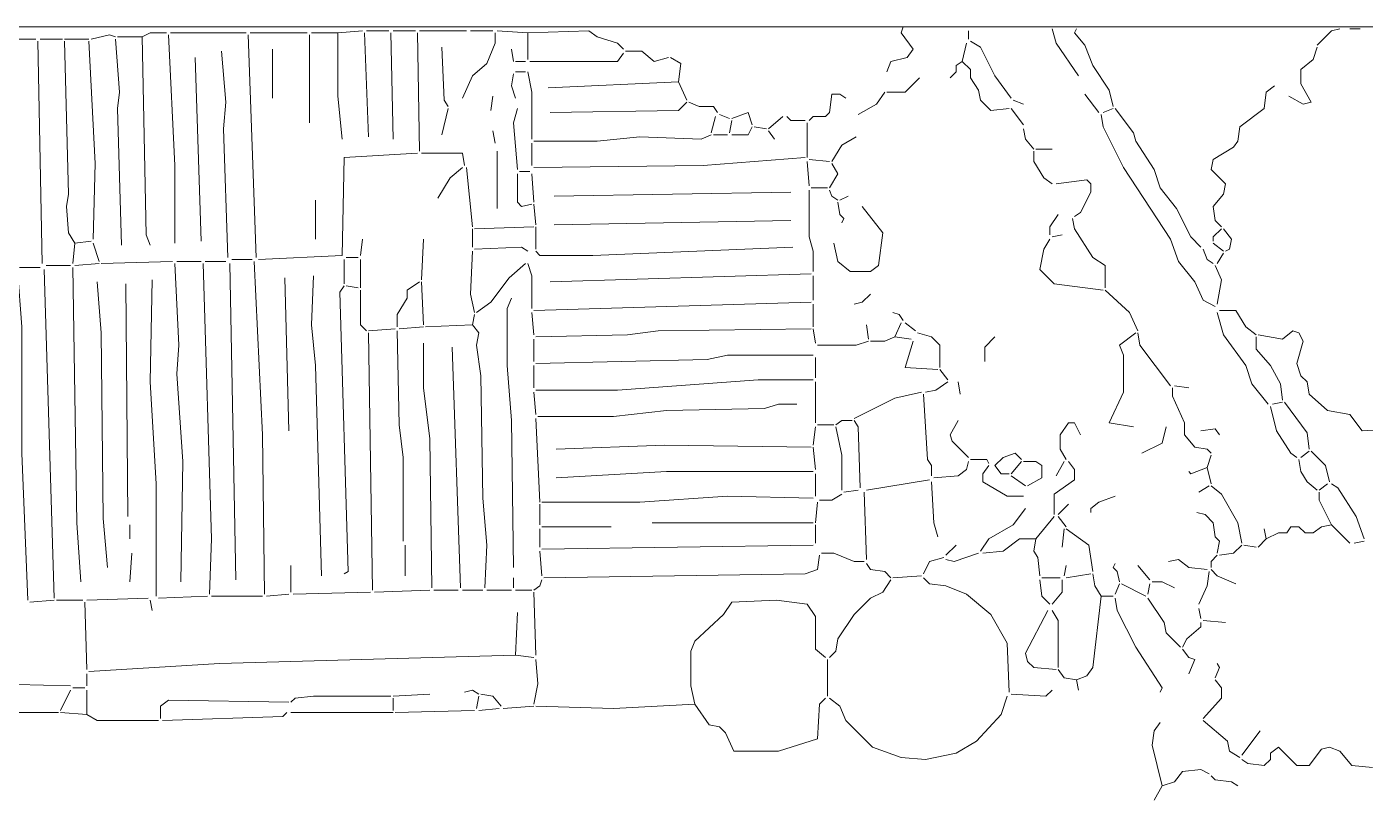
# Model space of a CAD drawing. Header units: millimetres. Extents: x 0 to 150953, y 0 to 85148.
# Drawn here: x 58618 to 78384, y 73714 to 85148 of the extents above; entities that cross this region are included whole.
import ezdxf

# ---------------------------------------------------------------- set-up
doc = ezdxf.new("R2010")
doc.units = ezdxf.units.MM
doc.layers.add('ANNOTATION', color=3, linetype='CONTINUOUS', lineweight=0, plot=False)
doc.layers.add('LINEWORK', color=7, linetype='CONTINUOUS', lineweight=0, plot=False)

msp = doc.modelspace()

# ---------------------------------------------------------------- linework, layer by layer
at = {"layer": 'ANNOTATION'}
msp.add_lwpolyline([(0, 0), (150952.665, 0), (150952.665, 85148.15), (0, 85148.15)], close=True, dxfattribs=at)
at = {"layer": 'LINEWORK'}
for points in [[(59929.112, 84997.497), (59838.721, 85027.631), (59567.549, 84967.368)], [(59959.24, 84997.497), (60320.804, 84997.497)], [(60682.367, 85057.759), (60441.328, 85057.759), (60320.804, 84997.497)], [(60320.804, 84997.497), (60381.066, 82074.862), (60441.328, 81924.209)], [(60712.501, 85027.631), (60802.892, 83099.29), (60802.892, 81954.343)], [(60742.629, 85057.759), (61857.448, 85057.759)], [(61887.581, 85027.631), (62008.101, 81743.427)], [(61917.71, 85057.759), (62761.356, 85057.759)], [(62791.49, 85027.631), (62791.49, 83732.025)], [(62821.618, 85057.759), (63213.31, 85057.759)], [(63574.873, 85087.888), (63213.31, 85057.759)], [(63213.31, 85057.759), (63213.31, 84123.723), (63273.572, 83490.987)], [(63605.007, 85057.759), (63665.264, 83521.115)], [(63635.135, 85087.888), (63966.57, 85087.888)], [(63996.699, 85057.759), (64026.827, 83490.987)], [(64026.827, 85087.888), (64358.262, 85087.888)], [(64388.39, 85057.759), (64418.524, 83310.205)], [(64418.524, 85087.888), (65111.517, 85087.888)], [(65533.343, 85057.759), (65533.343, 84907.106), (65412.823, 84605.805), (65201.908, 84425.023), (65051.26, 84093.589)], [(65171.779, 85087.888), (65503.214, 85087.888)], [(65563.471, 85087.888), (66015.425, 85057.759)], [(66015.425, 85057.759), (66919.333, 85087.888), (67039.858, 84997.497), (67341.159, 84907.106), (67431.55, 84816.715)], [(66015.425, 85057.759), (66015.425, 84666.067)], [(71559.399, 85148.15), (71529.265, 85057.759), (71710.047, 84816.715), (71619.656, 84696.196), (71378.617, 84635.934), (71318.355, 84485.286)], [(72523.564, 85087.888), (72523.564, 84967.368)], [(73758.907, 85118.022), (73819.169, 84907.106), (74150.599, 84425.023)], [(74120.47, 85118.022), (74090.342, 85057.759), (74240.99, 84876.978), (74361.514, 84575.677), (74602.553, 84214.113), (74662.815, 83973.069)], [(78007.275, 85118.022), (77886.756, 85087.888), (77675.841, 84876.978)], [(78157.929, 85118.022), (78308.576, 85118.022)], [(58392.468, 84967.368), (58754.031, 84967.368)], [(58784.16, 84937.24), (58844.422, 81653.037)], [(58814.294, 84967.368), (59145.723, 84967.368)], [(59175.857, 84967.368), (59537.42, 84967.368)], [(59175.857, 84937.24), (59236.114, 82677.469), (59205.985, 82496.688), (59236.114, 82104.991), (59326.505, 81954.343)], [(59537.42, 84937.24), (59627.811, 83129.424), (59597.677, 82014.6)], [(59929.112, 84967.368), (59989.374, 84183.979), (59959.24, 83942.941), (60019.503, 81924.209)], [(62249.145, 84816.715), (62249.145, 84093.589)], [(64749.954, 84846.849), (64780.088, 84063.46), (64840.345, 83973.069)], [(65774.387, 84816.715), (65804.515, 84635.934)], [(72493.436, 84907.106), (72433.173, 84635.934)], [(72553.698, 84937.24), (72704.346, 84846.849), (72915.261, 84425.023), (73156.3, 84093.589)], [(77675.841, 84846.849), (77615.584, 84666.067), (77434.802, 84515.414), (77434.802, 84304.504), (77585.45, 84033.332), (77464.931, 84003.198), (77254.02, 84123.723)], [(61104.193, 84696.196), (61194.583, 81984.471)], [(61495.884, 84786.587), (61556.147, 84033.332), (61526.018, 83641.635), (61586.275, 81743.427)], [(65834.643, 84635.934), (65985.297, 84635.934)], [(67431.55, 84756.458), (67341.159, 84635.934), (66045.559, 84635.934)], [(67461.678, 84786.587), (67702.722, 84786.587), (67883.504, 84635.934), (68094.414, 84696.196)], [(68124.548, 84696.196), (68275.196, 84605.805), (68245.067, 84334.633)], [(72433.173, 84635.934), (72342.782, 84575.677), (72342.782, 84485.286), (72252.392, 84394.895)], [(72433.173, 84635.934), (72553.698, 84515.414), (72553.698, 84394.895), (72674.217, 84214.113), (72704.346, 84063.46), (72854.999, 83912.807), (73126.171, 83942.941)], [(65804.515, 84455.152), (65774.387, 84274.37), (65834.643, 84093.589)], [(65834.643, 84485.286), (65985.297, 84485.286)], [(66015.425, 84485.286), (66075.688, 84183.979), (66075.688, 83490.987)], [(68245.067, 84334.633), (66316.732, 84244.242)], [(68245.067, 84334.633), (68365.586, 84063.46)], [(71800.437, 84394.895), (71589.527, 84183.979), (71318.355, 84183.979)], [(77043.105, 84274.37), (76922.586, 84183.979), (76892.457, 83942.941), (76530.894, 83671.768), (76500.76, 83460.853), (76440.503, 83370.462), (76139.197, 83189.68), (76109.068, 83039.033), (76319.978, 82828.117), (76289.85, 82677.469), (76139.197, 82496.688), (76169.331, 82285.772), (76259.721, 82195.381)], [(65503.214, 84123.723), (65473.08, 83912.807)], [(68365.586, 84033.332), (68245.067, 83912.807), (66346.86, 83882.679)], [(68395.72, 84033.332), (68546.368, 83973.069), (68757.284, 83973.069), (68817.54, 83882.679)], [(70715.748, 84093.589), (70625.357, 84153.851), (70504.838, 84153.851), (70474.709, 83882.679), (70414.447, 83822.416), (70233.665, 83822.416), (70173.403, 83762.159)], [(71288.226, 84183.979), (71167.702, 84003.198), (70896.529, 83852.55)], [(73186.434, 84063.46), (73337.081, 84003.198)], [(74240.99, 84153.851), (74451.905, 83882.679)], [(64840.345, 83942.941), (64749.954, 83551.244)], [(65864.777, 83942.941), (65804.515, 83732.025), (65864.777, 83039.033)], [(68787.412, 83822.416), (68727.15, 83581.378)], [(68847.674, 83852.55), (68998.322, 83792.288)], [(69028.456, 83792.288), (69269.495, 83882.679), (69329.757, 83701.897)], [(69781.711, 83822.416), (69570.801, 83641.635)], [(69841.973, 83822.416), (69902.23, 83762.159), (70113.146, 83762.159)], [(73156.3, 83942.941), (73337.081, 83701.897)], [(74482.034, 83852.55), (74512.162, 83671.768), (74813.468, 83069.161), (75506.461, 82014.6), (75626.986, 81683.17), (75868.024, 81381.864), (75988.549, 81110.692), (76169.331, 81020.301)], [(74662.815, 83942.941), (74512.162, 83882.679)], [(74692.944, 83942.941), (74964.116, 83581.378), (74994.25, 83460.853), (75265.422, 83039.033), (75355.813, 82767.86), (75596.852, 82466.554), (75807.767, 82044.734), (75958.415, 81894.081)], [(65503.214, 83611.506), (65533.343, 83430.724)], [(69028.456, 83762.159), (68998.322, 83581.378)], [(69329.757, 83671.768), (69269.495, 83551.244), (69028.456, 83551.244)], [(69359.885, 83671.768), (69540.667, 83641.635)], [(69570.801, 83611.506), (69661.192, 83490.987)], [(70143.274, 83732.025), (70143.274, 83219.814)], [(73337.081, 83641.635), (73367.215, 83490.987), (73487.735, 83340.334)], [(66075.688, 83430.724), (66075.688, 83099.29)], [(68727.15, 83551.244), (68576.502, 83490.987), (67672.594, 83521.115), (67039.858, 83460.853), (66105.816, 83460.853)], [(68757.284, 83551.244), (68968.194, 83551.244)], [(70866.401, 83521.115), (70655.491, 83400.596), (70504.838, 83159.552)], [(64388.39, 83280.071), (63303.701, 83219.814), (63273.572, 81773.561)], [(64448.653, 83280.071), (65051.26, 83280.071), (65081.389, 83099.29)], [(65563.471, 83310.205), (65563.471, 82466.554)], [(70113.146, 83219.814), (68606.63, 83099.29), (66105.816, 83069.161)], [(73487.735, 83310.205), (73487.735, 83159.552), (73638.388, 82918.508), (73758.907, 82828.117)], [(73517.863, 83340.334), (73758.907, 83340.334)], [(65051.26, 83069.161), (64870.478, 82918.508), (64689.697, 82617.207)], [(65111.517, 83069.161), (65201.908, 82195.381)], [(70143.274, 83159.552), (70173.403, 82797.989)], [(70173.403, 83189.68), (70474.709, 83159.552)], [(70504.838, 83129.424), (70595.228, 82978.77), (70474.709, 82767.86)], [(65864.777, 82978.77), (65864.777, 82556.945), (65925.034, 82496.688), (66075.688, 82526.816)], [(65894.906, 83008.899), (66045.559, 83008.899)], [(66075.688, 82978.77), (66105.816, 82556.945)], [(73819.169, 82828.117), (74271.123, 82888.38), (74331.38, 82828.117), (74331.38, 82707.598), (74180.733, 82406.297), (74090.342, 82346.035)], [(69902.23, 82707.598), (66407.122, 82647.336)], [(70173.403, 82737.726), (70173.403, 82044.734), (70233.665, 81833.818), (70233.665, 81532.517)], [(70203.537, 82767.86), (70444.575, 82767.86)], [(70474.709, 82737.726), (70504.838, 82647.336), (70595.228, 82587.079)], [(70745.882, 82647.336), (70625.357, 82587.079)], [(62881.88, 82587.079), (62881.88, 82014.6)], [(66105.816, 82526.816), (66135.95, 82225.515)], [(70956.792, 82496.688), (71258.093, 82104.991), (71197.836, 81622.908), (71077.311, 81532.517), (70776.01, 81532.517), (70595.228, 81683.17), (70534.966, 81954.343)], [(70595.228, 82556.945), (70625.357, 82376.163), (70685.619, 82315.906), (70655.491, 82255.644)], [(69902.23, 82285.772), (66407.122, 82225.515)], [(73849.298, 82376.163), (73728.779, 82195.381), (73728.779, 82074.862)], [(74060.208, 82315.906), (74090.342, 82165.253), (74361.514, 81743.427), (74542.296, 81622.908), (74542.296, 81291.473)], [(65201.908, 82165.253), (65201.908, 81894.081)], [(66105.816, 82195.381), (65232.042, 82165.253)], [(66135.95, 82195.381), (66135.95, 81863.952)], [(73909.56, 82074.862), (73758.907, 82044.734)], [(76259.721, 82165.253), (76139.197, 82044.734), (76139.197, 81984.471)], [(76289.85, 82165.253), (76410.369, 82014.6), (76380.241, 81863.952), (76319.978, 81833.818)], [(59326.505, 81954.343), (59296.376, 81653.037)], [(59567.549, 81984.471), (59326.505, 81954.343)], [(59597.677, 81954.343), (59688.068, 81683.17)], [(63574.873, 82014.6), (63544.745, 81773.561)], [(64478.781, 82014.6), (64448.653, 81411.998)], [(65201.908, 81833.818), (65171.779, 81201.082), (65232.042, 80929.91)], [(65232.042, 81863.952), (65925.034, 81894.081), (66015.425, 81833.818)], [(69932.364, 81894.081), (66979.596, 81773.561), (66196.207, 81773.561), (66135.95, 81833.818)], [(73728.779, 82014.6), (73638.388, 81863.952), (73578.125, 81562.646), (73789.035, 81351.736), (74512.162, 81261.345)], [(75988.549, 81863.952), (76048.806, 81713.299), (76139.197, 81653.037)], [(76139.197, 81954.343), (76289.85, 81833.818)], [(59688.068, 81653.037), (59326.505, 81622.908)], [(60772.758, 81683.17), (59718.202, 81653.037)], [(60802.892, 81653.037), (60863.149, 80447.827), (60833.02, 80026.002), (60923.411, 78730.402), (60893.282, 76952.714)], [(60833.02, 81683.17), (61194.583, 81683.17)], [(61224.712, 81653.037), (61345.237, 77585.45), (61315.103, 76771.932)], [(61254.846, 81683.17), (61556.147, 81683.17)], [(61616.409, 81653.037), (61706.8, 76982.848)], [(61646.537, 81713.299), (61947.838, 81713.299)], [(61977.972, 81683.17), (62098.492, 79122.094), (62128.62, 76771.932)], [(63273.572, 81773.561), (62038.229, 81713.299)], [(63303.701, 81713.299), (63303.701, 81351.736)], [(63333.835, 81743.427), (63514.616, 81743.427)], [(63544.745, 81713.299), (63544.745, 81291.473)], [(65985.297, 81653.037), (65744.253, 81442.126), (65473.08, 81080.563), (65262.17, 80929.91)], [(66015.425, 81653.037), (66075.688, 81472.255), (66075.688, 80990.172)], [(76289.85, 81803.69), (76199.459, 81653.037)], [(58482.859, 81562.646), (58543.121, 80719), (58543.121, 78850.921), (58633.512, 76681.542)], [(58512.987, 81592.78), (58814.294, 81592.78)], [(58874.551, 81562.646), (59025.204, 76711.676)], [(58904.685, 81622.908), (59266.248, 81622.908)], [(59296.376, 81592.78), (59356.639, 77826.494), (59416.895, 76952.714)], [(62429.926, 81442.126), (62490.183, 79182.356)], [(62851.747, 81472.255), (62821.618, 80749.128), (62881.88, 80146.527), (62972.271, 77043.105)], [(70203.537, 81502.389), (66346.86, 81381.864)], [(70233.665, 81472.255), (70233.665, 81110.692)], [(76169.331, 81622.908), (76259.721, 81411.998), (76199.459, 81050.435)], [(59657.939, 81381.864), (59718.202, 80628.609), (59748.33, 77886.756), (59808.593, 77163.63)], [(60079.765, 81351.736), (60109.894, 77916.885)], [(60471.457, 81411.998), (60441.328, 79905.483), (60531.719, 78398.967), (60531.719, 76741.804)], [(63303.701, 81321.607), (63243.444, 81231.216), (63363.963, 77103.367), (63303.701, 77073.239)], [(63333.835, 81321.607), (63514.616, 81291.473)], [(63544.745, 81261.345), (63544.745, 80749.128), (63635.135, 80658.738)], [(64418.524, 81381.864), (64237.743, 81261.345), (64237.743, 81140.826), (64087.09, 80899.782), (64087.09, 80719)], [(64448.653, 81381.864), (64478.781, 80749.128)], [(74542.296, 81261.345), (74903.859, 80929.91), (75024.378, 80658.738)], [(65774.387, 81140.826), (65714.124, 80990.172), (65714.124, 80146.527), (65774.387, 79333.009), (65804.515, 77163.63)], [(70203.537, 81080.563), (66105.816, 80960.044)], [(70233.665, 81050.435), (70233.665, 80719)], [(71077.311, 81201.082), (70956.792, 81080.563), (70836.272, 81050.435)], [(65232.042, 80899.782), (65201.908, 80749.128)], [(66075.688, 80929.91), (66105.816, 80598.481)], [(71408.746, 80929.91), (71499.137, 80899.782), (71559.399, 80809.391)], [(76199.459, 80929.91), (76289.85, 80598.481), (76621.285, 80146.527), (76711.676, 79875.354), (76952.714, 79574.048)], [(76229.587, 80960.044), (76470.632, 80960.044), (76621.285, 80719), (76771.932, 80598.481)], [(64056.961, 80688.871), (63665.264, 80658.738)], [(64087.09, 80658.738), (64117.218, 79272.747), (64177.48, 78790.664), (64177.48, 77555.321)], [(64478.781, 80719), (64117.218, 80688.871)], [(65201.908, 80749.128), (64508.915, 80719)], [(65201.908, 80749.128), (65292.299, 80628.609), (65262.17, 80447.827), (65322.433, 79995.873), (65352.561, 78188.057), (65412.823, 77495.059), (65382.689, 76862.323)], [(70203.537, 80688.871), (67943.766, 80658.738), (67491.812, 80598.481), (66135.95, 80568.347)], [(70233.665, 80688.871), (70263.794, 80477.956)], [(71017.054, 80749.128), (71047.182, 80538.218)], [(71529.265, 80779.262), (71438.874, 80568.347)], [(71589.527, 80779.262), (71740.181, 80658.738)], [(76802.066, 80598.481), (77163.63, 80538.218), (77314.277, 80658.738), (77404.668, 80628.609), (77464.931, 80508.09), (77374.54, 80176.655), (77434.802, 79995.873), (77525.193, 79905.483), (77555.321, 79724.701), (77826.494, 79483.657), (78157.929, 79423.4), (78338.71, 79182.356), (78820.793, 79212.484), (79091.965, 79031.703), (79363.138, 79122.094)], [(63665.264, 80628.609), (63725.526, 76832.195)], [(64478.781, 80477.956), (64478.781, 79815.092), (64569.172, 79061.837), (64599.306, 76862.323)], [(66105.816, 80538.218), (66105.816, 80206.783)], [(71047.182, 80508.09), (70866.401, 80447.827), (70293.927, 80447.827)], [(71438.874, 80568.347), (71288.226, 80508.09), (71077.311, 80508.09)], [(71438.874, 80568.347), (71679.918, 80538.218)], [(71710.047, 80508.09), (71589.527, 80116.393), (72071.61, 80086.264)], [(71770.309, 80628.609), (71981.219, 80568.347), (72101.744, 80447.827), (72101.744, 80116.393)], [(72915.261, 80568.347), (72764.608, 80417.699), (72764.608, 80206.783)], [(74994.25, 80628.609), (74753.206, 80447.827), (74813.468, 80297.174), (74813.468, 79754.829), (74602.553, 79302.875)], [(75024.378, 80628.609), (75054.507, 80447.827), (75506.461, 79845.22)], [(76771.932, 80568.347), (76771.932, 80387.565), (76982.848, 80146.527), (77133.496, 79875.354), (77163.63, 79634.31)], [(64900.607, 80417.699), (65021.126, 76862.323)], [(70233.665, 80297.174), (68968.194, 80297.174), (68666.893, 80236.917), (66135.95, 80176.655)], [(70263.794, 80267.046), (70263.794, 79965.745)], [(66105.816, 80146.527), (66105.816, 79815.092)], [(72101.744, 80086.264), (72222.263, 79935.611)], [(70233.665, 79935.611), (69420.148, 79935.611), (67341.159, 79784.963), (66135.95, 79784.963)], [(70263.794, 79905.483), (70263.794, 79302.875)], [(72222.263, 79905.483), (72041.481, 79784.963), (71890.828, 79754.829)], [(72372.916, 79905.483), (72403.045, 79724.701)], [(66105.816, 79754.829), (66135.95, 79423.4)], [(71830.571, 79754.829), (71438.874, 79664.439), (70836.272, 79363.138)], [(71860.7, 79724.701), (71920.962, 78760.53), (71981.219, 78670.14), (71981.219, 78519.492)], [(75536.595, 79815.092), (75536.595, 79694.573), (75717.377, 79302.875), (75717.377, 79122.094), (75868.024, 78941.312), (76048.806, 78911.184), (76109.068, 78850.921)], [(75566.723, 79845.22), (75777.633, 79815.092)], [(69992.621, 79574.048), (69721.449, 79574.048), (69510.539, 79513.791), (68064.285, 79483.657), (67280.897, 79393.266), (66166.078, 79393.266)], [(76982.848, 79543.919), (77073.239, 79182.356), (77284.149, 78850.921), (77374.54, 78790.664)], [(77163.63, 79604.182), (77012.976, 79574.048)], [(77193.758, 79604.182), (77525.193, 79152.228), (77555.321, 78911.184)], [(66135.95, 79363.138), (66196.207, 78127.795)], [(70293.927, 79272.747), (70534.966, 79272.747)], [(70806.138, 79333.009), (70655.491, 79333.009), (70565.1, 79272.747)], [(70836.272, 79333.009), (70896.529, 79242.618), (70926.663, 78338.71)], [(72372.916, 79333.009), (72252.392, 79122.094), (72282.525, 79031.703), (72523.564, 78790.664)], [(73999.951, 79302.875), (73879.426, 79122.094), (73879.426, 78911.184), (73969.817, 78760.53)], [(73999.951, 79302.875), (74090.342, 79302.875), (74180.733, 79122.094)], [(74602.553, 79302.875), (74964.116, 79242.618)], [(70263.794, 79242.618), (70233.665, 78971.446)], [(70565.1, 79242.618), (70655.491, 78820.793), (70655.491, 78308.576)], [(75446.204, 79242.618), (75385.942, 79001.574), (75084.641, 78850.921)], [(75958.415, 79182.356), (76169.331, 79212.484), (76229.587, 79122.094)], [(70203.537, 78941.312), (68034.157, 78971.446), (66437.251, 78911.184)], [(70233.665, 78941.312), (70263.794, 78609.883)], [(77555.321, 78881.055), (77434.802, 78790.664)], [(77585.45, 78881.055), (77796.365, 78670.14), (77856.622, 78429.101)], [(72523.564, 78730.402), (72493.436, 78609.883), (72372.916, 78519.492), (72011.353, 78489.358)], [(72553.698, 78760.53), (72794.736, 78760.53), (72824.87, 78700.274)], [(72824.87, 78670.14), (72734.48, 78549.62), (72734.48, 78429.101), (73096.043, 78218.185), (73337.081, 78218.185)], [(73306.953, 78760.53), (73216.562, 78850.921), (73035.78, 78790.664), (72915.261, 78670.14)], [(72915.261, 78670.14), (73005.652, 78549.62), (73126.171, 78549.62)], [(73306.953, 78730.402), (73156.3, 78549.62)], [(73337.081, 78730.402), (73517.863, 78730.402), (73608.254, 78670.14), (73608.254, 78489.358), (73397.344, 78368.839)], [(73999.951, 78730.402), (74090.342, 78609.883), (74090.342, 78459.229), (73789.035, 78248.319)], [(73939.689, 78730.402), (73819.169, 78519.492)], [(76109.068, 78820.793), (76048.806, 78640.011)], [(77404.668, 78760.53), (77434.802, 78579.749), (77525.193, 78429.101), (77675.841, 78308.576)], [(70233.665, 78579.749), (68064.285, 78579.749), (66437.251, 78489.358)], [(70263.794, 78549.62), (70263.794, 78218.185)], [(73156.3, 78519.492), (73367.215, 78368.839)], [(76048.806, 78640.011), (75807.767, 78549.62), (75777.633, 78579.749)], [(76048.806, 78640.011), (76109.068, 78398.967)], [(70896.529, 78308.576), (70685.619, 78278.448)], [(70986.92, 78278.448), (71017.054, 77284.149)], [(71951.091, 78459.229), (71017.054, 78308.576)], [(71981.219, 78429.101), (72011.353, 77826.494), (72071.61, 77615.584)], [(76078.94, 78368.839), (75928.287, 78278.448)], [(76109.068, 78368.839), (76259.721, 78248.319), (76500.76, 77826.494), (76561.022, 77525.193)], [(77826.494, 78398.967), (77705.975, 78308.576)], [(77705.975, 78278.448), (77705.975, 78157.929), (77886.756, 77796.365)], [(77886.756, 78398.967), (77977.147, 78338.71), (78248.319, 77916.885), (78368.839, 77585.45)], [(66196.207, 78097.666), (66196.207, 77796.365)], [(70233.665, 78188.057), (68968.194, 78218.185), (67672.594, 78127.795), (66226.341, 78127.795)], [(70293.927, 78127.795), (70263.794, 77826.494)], [(70655.491, 78248.319), (70504.838, 78157.929), (70324.056, 78157.929)], [(73789.035, 78248.319), (73789.035, 77947.013)], [(73999.951, 78097.666), (73849.298, 77947.013)], [(74692.944, 78218.185), (74451.905, 78127.795), (74331.38, 78037.404), (74331.38, 77977.147)], [(73367.215, 78037.404), (73186.434, 77796.365), (72824.87, 77585.45), (72704.346, 77404.668)], [(73789.035, 77916.885), (73517.863, 77585.45)], [(73849.298, 77916.885), (73969.817, 77766.231)], [(75898.158, 77977.147), (76018.677, 77947.013), (76139.197, 77826.494), (76169.331, 77615.584), (76229.587, 77555.321), (76199.459, 77374.54)], [(60140.022, 77796.365), (60140.022, 77585.45)], [(66196.207, 77736.103), (66196.207, 77464.931)], [(66226.341, 77766.231), (67250.768, 77766.231)], [(67853.375, 77826.494), (70233.665, 77826.494)], [(70263.794, 77796.365), (70263.794, 77525.193)], [(73939.689, 77736.103), (73909.56, 77464.931)], [(73969.817, 77736.103), (74301.252, 77495.059), (74361.514, 77103.367)], [(76892.457, 77736.103), (76922.586, 77585.45)], [(77886.756, 77796.365), (77736.103, 77766.231), (77615.584, 77675.841), (77495.059, 77675.841), (77404.668, 77766.231), (77284.149, 77766.231), (77223.886, 77675.841), (77103.367, 77675.841), (76922.586, 77585.45)], [(77886.756, 77796.365), (78157.929, 77525.193)], [(64207.609, 77495.059), (64207.609, 77043.105)], [(70233.665, 77495.059), (66226.341, 77434.802)], [(72342.782, 77495.059), (72192.135, 77344.411)], [(73517.863, 77585.45), (73276.824, 77585.45), (73035.78, 77404.668), (72734.48, 77374.54)], [(73517.863, 77585.45), (73487.735, 77404.668), (73547.997, 77314.277), (73578.125, 77043.105)], [(76561.022, 77495.059), (76440.503, 77374.54), (76229.587, 77344.411)], [(76591.151, 77495.059), (76771.932, 77464.931)], [(76922.586, 77585.45), (76802.066, 77464.931)], [(78368.839, 77555.321), (78218.185, 77525.193)], [(60170.156, 77374.54), (60140.022, 76952.714)], [(66196.207, 77404.668), (66226.341, 77043.105)], [(70324.056, 77344.411), (70293.927, 77133.496), (70113.146, 77073.239), (66256.469, 77012.976)], [(70354.184, 77374.54), (70534.966, 77374.54), (70836.272, 77254.02), (70986.92, 77254.02)], [(72162.001, 77314.277), (71951.091, 77254.02), (71860.7, 77073.239)], [(72674.217, 77374.54), (72312.654, 77254.02), (72192.135, 77284.149)], [(75476.333, 77254.02), (75626.986, 77284.149), (75777.633, 77163.63), (76048.806, 77133.496)], [(76199.459, 77344.411), (76109.068, 77254.02), (76109.068, 77163.63)], [(62520.317, 77193.758), (62520.317, 76802.066)], [(71017.054, 77223.886), (71077.311, 77133.496), (71288.226, 77103.367), (71378.617, 77012.976)], [(73969.817, 77193.758), (73939.689, 77043.105)], [(74692.944, 77223.886), (74662.815, 77163.63), (74723.078, 77103.367), (74753.206, 76952.714)], [(75024.378, 77193.758), (75205.16, 76982.848)], [(76078.94, 77103.367), (76048.806, 76892.457), (75928.287, 76621.285)], [(76109.068, 77133.496), (76199.459, 77043.105), (76470.632, 76922.586)], [(65804.515, 77012.976), (65804.515, 76862.323)], [(66226.341, 76982.848), (66196.207, 76892.457), (66105.816, 76832.195)], [(71378.617, 76982.848), (71258.093, 76802.066), (71077.311, 76711.676), (70836.272, 76470.632), (70595.228, 76109.068), (70565.1, 75928.287), (70474.709, 75837.896)], [(71830.571, 77043.105), (71408.746, 77012.976)], [(71860.7, 77012.976), (71951.091, 76922.586), (72192.135, 76892.457), (72493.436, 76771.932), (72854.999, 76470.632), (73096.043, 76048.806), (73126.171, 75325.679)], [(73578.125, 76982.848), (73608.254, 76741.804), (73728.779, 76621.285)], [(73608.254, 77012.976), (73879.426, 77012.976)], [(73909.56, 76982.848), (73909.56, 76802.066), (73758.907, 76621.285)], [(74331.38, 77073.239), (73969.817, 77012.976)], [(74361.514, 77073.239), (74391.643, 76892.457), (74482.034, 76741.804)], [(74753.206, 76922.586), (74692.944, 76771.932)], [(74783.334, 76922.586), (75144.898, 76741.804)], [(75205.16, 76922.586), (75175.032, 76771.932)], [(75235.289, 76952.714), (75385.942, 76952.714), (75566.723, 76862.323)], [(60411.194, 76711.676), (59507.286, 76681.542)], [(61284.974, 76741.804), (60561.848, 76711.676)], [(61345.237, 76741.804), (62098.492, 76741.804)], [(62490.183, 76771.932), (62158.754, 76741.804)], [(63695.398, 76802.066), (62550.446, 76771.932)], [(64569.172, 76832.195), (63755.655, 76802.066)], [(64629.434, 76832.195), (64990.998, 76832.195)], [(65051.26, 76832.195), (65352.561, 76832.195)], [(65412.823, 76832.195), (65774.387, 76832.195)], [(65834.643, 76832.195), (66075.688, 76832.195)], [(66105.816, 76802.066), (66135.95, 75868.024)], [(74482.034, 76741.804), (74361.514, 75687.243), (74271.123, 75566.723), (74120.47, 75506.461)], [(74482.034, 76741.804), (74662.815, 76741.804)], [(74692.944, 76711.676), (74723.078, 76530.894), (74994.25, 75988.549), (75385.942, 75385.942), (75355.813, 75325.679)], [(75175.032, 76711.676), (75416.07, 76350.112), (75446.204, 76199.459), (75657.114, 75988.549)], [(59025.204, 76681.542), (58663.64, 76651.413)], [(59055.332, 76681.542), (59447.029, 76681.542)], [(59477.158, 76651.413), (59507.286, 75657.114)], [(60441.328, 76681.542), (60471.457, 76530.894)], [(65864.777, 76500.76), (65834.643, 75868.024)], [(70414.447, 75837.896), (70263.794, 75958.415), (70263.794, 76440.503), (70143.274, 76621.285), (69691.32, 76681.542), (69028.456, 76651.413), (68907.931, 76470.632), (68486.111, 76078.94), (68425.849, 75928.287), (68425.849, 75416.07), (68486.111, 75144.898)], [(73698.645, 76530.894), (73367.215, 75898.158), (73397.344, 75777.633), (73487.735, 75687.243), (73819.169, 75657.114)], [(73758.907, 76530.894), (73849.298, 76380.241), (73849.298, 75687.243)], [(75928.287, 76561.022), (75958.415, 76410.369)], [(75958.415, 76350.112), (75958.415, 76289.85), (75747.505, 76109.068), (75687.243, 75988.549)], [(75988.549, 76380.241), (76319.978, 76350.112)], [(75687.243, 75958.415), (75777.633, 75837.896), (75868.024, 75807.767), (75777.633, 75596.852)], [(65834.643, 75868.024), (61465.756, 75747.505), (59537.42, 75626.986)], [(65834.643, 75868.024), (66105.816, 75837.896)], [(66135.95, 75807.767), (66166.078, 75446.204), (66105.816, 75144.898)], [(70444.575, 75807.767), (70444.575, 75265.422)], [(76199.459, 75747.505), (76229.587, 75687.243), (76169.331, 75536.595)], [(59507.286, 75596.852), (59507.286, 75416.07)], [(73849.298, 75657.114), (73939.689, 75536.595), (74120.47, 75506.461)], [(74120.47, 75506.461), (74150.599, 75355.813)], [(76169.331, 75506.461), (76259.721, 75385.942), (76259.721, 75235.289), (75988.549, 74933.988)], [(59266.248, 75416.07), (58061.033, 75446.204), (57940.514, 75385.942)], [(59266.248, 75355.813), (59115.595, 75054.507)], [(59296.376, 75385.942), (59477.158, 75385.942)], [(59507.286, 75355.813), (59507.286, 74994.25)], [(65081.389, 75325.679), (65201.908, 75355.813), (65292.299, 75295.551)], [(73758.907, 75355.813), (73668.516, 75265.422), (73156.3, 75295.551)], [(62490.183, 75175.032), (60712.501, 75205.16), (60591.976, 75114.769), (60591.976, 74933.988)], [(63996.699, 75265.422), (62851.747, 75265.422), (62580.574, 75235.289), (62520.317, 75175.032)], [(64569.172, 75295.551), (64026.827, 75265.422)], [(64026.827, 75235.289), (64026.827, 75054.507)], [(65292.299, 75265.422), (65262.17, 75084.641)], [(65322.433, 75295.551), (65503.214, 75265.422), (65623.733, 75114.769)], [(66105.816, 75114.769), (65653.862, 75084.641)], [(68486.111, 75144.898), (67280.897, 75084.641), (66135.95, 75114.769)], [(70414.447, 75235.289), (70324.056, 75144.898), (70293.927, 74632.687), (69721.449, 74451.905), (69058.584, 74451.905), (68938.065, 74723.078), (68847.674, 74813.468), (68697.021, 74843.597), (68486.111, 75144.898)], [(73096.043, 75265.422), (73005.652, 74994.25), (72644.089, 74602.553), (72342.782, 74421.771), (71890.828, 74331.38), (71529.265, 74361.514), (71107.445, 74512.162), (70715.748, 74903.859), (70625.357, 75114.769), (70474.709, 75235.289)], [(58000.776, 75024.378), (59085.466, 75024.378)], [(59115.595, 75024.378), (59507.286, 74994.25)], [(59507.286, 74994.25), (59657.939, 74903.859), (60561.848, 74903.859)], [(62460.055, 75024.378), (62399.792, 74964.116), (60622.11, 74903.859)], [(62520.317, 75024.378), (64026.827, 75024.378)], [(65232.042, 75054.507), (64056.961, 75024.378)], [(65593.605, 75084.641), (65292.299, 75054.507)], [(75355.813, 74873.725), (75265.422, 74753.206), (75235.289, 74542.296), (75385.942, 73939.689)], [(75988.549, 74903.859), (76350.112, 74602.553), (76380.241, 74451.905), (76530.894, 74361.514)], [(76832.195, 74753.206), (76561.022, 74391.643)], [(76561.022, 74331.38), (76651.413, 74271.123), (76892.457, 74240.99), (76982.848, 74331.38), (76982.848, 74421.771), (77103.367, 74512.162), (77374.54, 74240.99), (77555.321, 74240.99), (77736.103, 74482.034), (77856.622, 74512.162), (78007.275, 74451.905), (78188.057, 74240.99), (78489.358, 74210.861)], [(76078.94, 74120.47), (75958.415, 74180.733), (75687.243, 74150.599), (75566.723, 73999.951), (75385.942, 73939.689)], [(75385.942, 73939.689), (75265.422, 73728.779)], [(76109.068, 74090.342), (76169.331, 74030.079), (76410.369, 73999.951), (76500.76, 73939.689)]]:
    msp.add_lwpolyline(points, dxfattribs=at)

doc.saveas('drawing.dxf')
